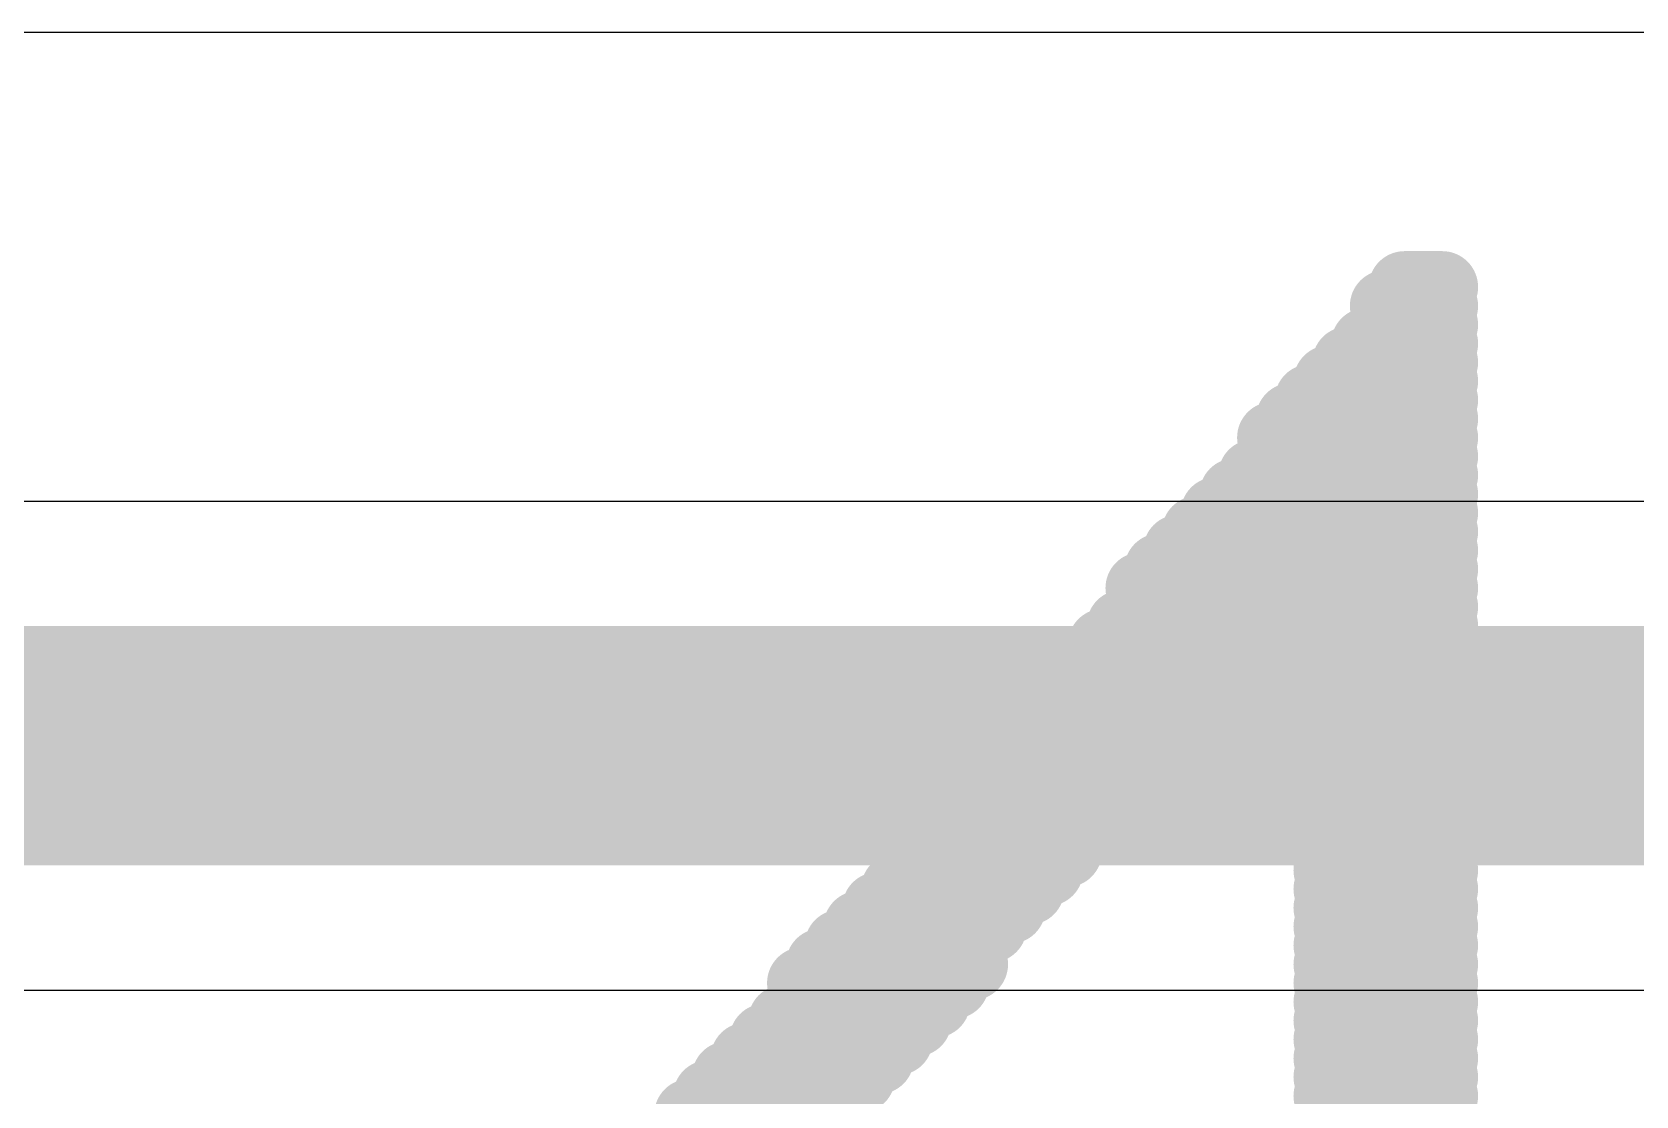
# Model space of a CAD drawing. Header units: inches. Extents: x -4.4 to 45.3, y -0.3 to 53.7.
# Drawn here: x 14.452 to 16.153, y 5.522 to 6.649 of the extents above; entities that cross this region are included whole.
import ezdxf

# ---------------------------------------------------------------- set-up
doc = ezdxf.new("R2010")
doc.units = ezdxf.units.IN
for name, color, linetype in [('Bottom Overlay', 54, 'Continuous'), ('Signal_2', 76, 'Continuous'), ('Top Layer', 1, 'Continuous')]:
    doc.layers.add(name, color=color, linetype=linetype)

msp = doc.modelspace()

# ---------------------------------------------------------------- linework, layer by layer
at = {"layer": 'Bottom Overlay'}
for points in [[(15.9073, 6.379, 0.0762, 0.0762, 0), (15.9472, 6.379, 0.0762, 0.0762, 0)], [(15.8874, 6.359, 0.0762, 0.0762, 0), (15.9472, 6.359, 0.0762, 0.0762, 0)], [(15.8874, 6.3391, 0.0762, 0.0762, 0), (15.9472, 6.3391, 0.0762, 0.0762, 0)], [(15.8674, 6.3191, 0.0762, 0.0762, 0), (15.9472, 6.3191, 0.0762, 0.0762, 0)], [(15.8475, 6.2992, 0.0762, 0.0762, 0), (15.9472, 6.2992, 0.0762, 0.0762, 0)], [(15.8275, 6.2793, 0.0762, 0.0762, 0), (15.9472, 6.2793, 0.0762, 0.0762, 0)], [(15.8076, 6.2593, 0.0762, 0.0762, 0), (15.9472, 6.2593, 0.0762, 0.0762, 0)], [(15.7877, 6.2394, 0.0762, 0.0762, 0), (15.9472, 6.2394, 0.0762, 0.0762, 0)], [(15.7677, 6.2194, 0.0762, 0.0762, 0), (15.9472, 6.2194, 0.0762, 0.0762, 0)], [(15.7677, 6.1995, 0.0762, 0.0762, 0), (15.9472, 6.1995, 0.0762, 0.0762, 0)], [(15.7478, 6.1796, 0.0762, 0.0762, 0), (15.9472, 6.1796, 0.0762, 0.0762, 0)], [(15.7278, 6.1596, 0.0762, 0.0762, 0), (15.9472, 6.1596, 0.0762, 0.0762, 0)], [(15.7079, 6.1397, 0.0762, 0.0762, 0), (15.9472, 6.1397, 0.0762, 0.0762, 0)], [(15.688, 6.1197, 0.0762, 0.0762, 0), (15.9472, 6.1197, 0.0762, 0.0762, 0)], [(15.668, 6.0998, 0.0762, 0.0762, 0), (15.9472, 6.0998, 0.0762, 0.0762, 0)], [(15.6481, 6.0799, 0.0762, 0.0762, 0), (15.8076, 6.0799, 0.0762, 0.0762, 0)], [(15.8275, 6.0799, 0.0762, 0.0762, 0), (15.9472, 6.0799, 0.0762, 0.0762, 0)], [(15.6281, 6.0599, 0.0762, 0.0762, 0), (15.7877, 6.0599, 0.0762, 0.0762, 0)], [(15.8275, 6.0599, 0.0762, 0.0762, 0), (15.9472, 6.0599, 0.0762, 0.0762, 0)], [(15.6281, 6.04, 0.0762, 0.0762, 0), (15.7677, 6.04, 0.0762, 0.0762, 0)], [(15.8275, 6.04, 0.0762, 0.0762, 0), (15.9472, 6.04, 0.0762, 0.0762, 0)], [(15.6082, 6.02, 0.0762, 0.0762, 0), (15.7478, 6.02, 0.0762, 0.0762, 0)], [(15.8275, 6.02, 0.0762, 0.0762, 0), (15.9472, 6.02, 0.0762, 0.0762, 0)], [(15.5883, 6.0001, 0.0762, 0.0762, 0), (15.7278, 6.0001, 0.0762, 0.0762, 0)], [(15.8275, 6.0001, 0.0762, 0.0762, 0), (15.9472, 6.0001, 0.0762, 0.0762, 0)], [(15.5683, 5.9802, 0.0762, 0.0762, 0), (15.7079, 5.9802, 0.0762, 0.0762, 0)], [(15.8275, 5.9802, 0.0762, 0.0762, 0), (15.9472, 5.9802, 0.0762, 0.0762, 0)], [(15.5484, 5.9602, 0.0762, 0.0762, 0), (15.688, 5.9602, 0.0762, 0.0762, 0)], [(15.8275, 5.9602, 0.0762, 0.0762, 0), (15.9472, 5.9602, 0.0762, 0.0762, 0)], [(15.5284, 5.9403, 0.0762, 0.0762, 0), (15.688, 5.9403, 0.0762, 0.0762, 0)], [(15.8275, 5.9403, 0.0762, 0.0762, 0), (15.9472, 5.9403, 0.0762, 0.0762, 0)], [(15.5085, 5.9203, 0.0762, 0.0762, 0), (15.668, 5.9203, 0.0762, 0.0762, 0)], [(15.8275, 5.9203, 0.0762, 0.0762, 0), (15.9472, 5.9203, 0.0762, 0.0762, 0)], [(15.5085, 5.9004, 0.0762, 0.0762, 0), (15.6481, 5.9004, 0.0762, 0.0762, 0)], [(15.8275, 5.9004, 0.0762, 0.0762, 0), (15.9472, 5.9004, 0.0762, 0.0762, 0)], [(15.4886, 5.8805, 0.0762, 0.0762, 0), (15.6281, 5.8805, 0.0762, 0.0762, 0)], [(15.8275, 5.8805, 0.0762, 0.0762, 0), (15.9472, 5.8805, 0.0762, 0.0762, 0)], [(15.4686, 5.8605, 0.0762, 0.0762, 0), (15.6082, 5.8605, 0.0762, 0.0762, 0)], [(15.8275, 5.8605, 0.0762, 0.0762, 0), (15.9472, 5.8605, 0.0762, 0.0762, 0)], [(15.4487, 5.8406, 0.0762, 0.0762, 0), (15.5883, 5.8406, 0.0762, 0.0762, 0)], [(15.8275, 5.8406, 0.0762, 0.0762, 0), (15.9472, 5.8406, 0.0762, 0.0762, 0)], [(15.4287, 5.8206, 0.0762, 0.0762, 0), (15.5683, 5.8206, 0.0762, 0.0762, 0)], [(15.8275, 5.8206, 0.0762, 0.0762, 0), (15.9472, 5.8206, 0.0762, 0.0762, 0)], [(15.4088, 5.8007, 0.0762, 0.0762, 0), (15.5683, 5.8007, 0.0762, 0.0762, 0)], [(15.8275, 5.8007, 0.0762, 0.0762, 0), (15.9472, 5.8007, 0.0762, 0.0762, 0)], [(15.4088, 5.7808, 0.0762, 0.0762, 0), (15.5484, 5.7808, 0.0762, 0.0762, 0)], [(15.8275, 5.7808, 0.0762, 0.0762, 0), (15.9472, 5.7808, 0.0762, 0.0762, 0)], [(15.3889, 5.7608, 0.0762, 0.0762, 0), (15.5284, 5.7608, 0.0762, 0.0762, 0)], [(15.8275, 5.7608, 0.0762, 0.0762, 0), (15.9472, 5.7608, 0.0762, 0.0762, 0)], [(15.3689, 5.7409, 0.0762, 0.0762, 0), (15.5085, 5.7409, 0.0762, 0.0762, 0)], [(15.8275, 5.7409, 0.0762, 0.0762, 0), (15.9472, 5.7409, 0.0762, 0.0762, 0)], [(15.349, 5.7209, 0.0762, 0.0762, 0), (15.4886, 5.7209, 0.0762, 0.0762, 0)], [(15.8275, 5.7209, 0.0762, 0.0762, 0), (15.9472, 5.7209, 0.0762, 0.0762, 0)], [(15.329, 5.701, 0.0762, 0.0762, 0), (15.4686, 5.701, 0.0762, 0.0762, 0)], [(15.8275, 5.701, 0.0762, 0.0762, 0), (15.9472, 5.701, 0.0762, 0.0762, 0)], [(15.3091, 5.6811, 0.0762, 0.0762, 0), (15.4487, 5.6811, 0.0762, 0.0762, 0)], [(15.8275, 5.6811, 0.0762, 0.0762, 0), (15.9472, 5.6811, 0.0762, 0.0762, 0)], [(15.2892, 5.6611, 0.0762, 0.0762, 0), (15.4487, 5.6611, 0.0762, 0.0762, 0)], [(15.8275, 5.6611, 0.0762, 0.0762, 0), (15.9472, 5.6611, 0.0762, 0.0762, 0)], [(15.2692, 5.6412, 0.0762, 0.0762, 0), (15.4287, 5.6412, 0.0762, 0.0762, 0)], [(15.8275, 5.6412, 0.0762, 0.0762, 0), (15.9472, 5.6412, 0.0762, 0.0762, 0)], [(15.2692, 5.6212, 0.0762, 0.0762, 0), (15.4088, 5.6212, 0.0762, 0.0762, 0)], [(15.8275, 5.6212, 0.0762, 0.0762, 0), (15.9472, 5.6212, 0.0762, 0.0762, 0)], [(15.2493, 5.6013, 0.0762, 0.0762, 0), (15.3889, 5.6013, 0.0762, 0.0762, 0)], [(15.8275, 5.6013, 0.0762, 0.0762, 0), (15.9472, 5.6013, 0.0762, 0.0762, 0)], [(15.2293, 5.5814, 0.0762, 0.0762, 0), (15.3689, 5.5814, 0.0762, 0.0762, 0)], [(15.8275, 5.5814, 0.0762, 0.0762, 0), (15.9472, 5.5814, 0.0762, 0.0762, 0)], [(15.2094, 5.5614, 0.0762, 0.0762, 0), (15.349, 5.5614, 0.0762, 0.0762, 0)], [(15.8275, 5.5614, 0.0762, 0.0762, 0), (15.9472, 5.5614, 0.0762, 0.0762, 0)], [(15.1895, 5.5415, 0.0762, 0.0762, 0), (15.329, 5.5415, 0.0762, 0.0762, 0)], [(15.8275, 5.5415, 0.0762, 0.0762, 0), (15.9472, 5.5415, 0.0762, 0.0762, 0)], [(15.1695, 5.5215, 0.0762, 0.0762, 0), (15.3091, 5.5215, 0.0762, 0.0762, 0)], [(15.8275, 5.5215, 0.0762, 0.0762, 0), (15.9472, 5.5215, 0.0762, 0.0762, 0)], [(15.1496, 5.5016, 0.0762, 0.0762, 0), (15.3091, 5.5016, 0.0762, 0.0762, 0)], [(15.8275, 5.5016, 0.0762, 0.0762, 0), (15.9472, 5.5016, 0.0762, 0.0762, 0)]]:
    msp.add_lwpolyline(points, format="xyseb", dxfattribs=at)
for points in [[(15.8882, 6.379, 0.0381, 0.0381, 1), (15.9263, 6.379, 0.0381, 0.0381, 1)], [(15.9281, 6.379, 0.0381, 0.0381, 1), (15.9662, 6.379, 0.0381, 0.0381, 1)], [(15.8683, 6.359, 0.0381, 0.0381, 1), (15.9064, 6.359, 0.0381, 0.0381, 1)], [(15.9281, 6.359, 0.0381, 0.0381, 1), (15.9662, 6.359, 0.0381, 0.0381, 1)], [(15.8683, 6.3391, 0.0381, 0.0381, 1), (15.9064, 6.3391, 0.0381, 0.0381, 1)], [(15.9281, 6.3391, 0.0381, 0.0381, 1), (15.9662, 6.3391, 0.0381, 0.0381, 1)], [(15.8484, 6.3191, 0.0381, 0.0381, 1), (15.8865, 6.3191, 0.0381, 0.0381, 1)], [(15.9281, 6.3191, 0.0381, 0.0381, 1), (15.9662, 6.3191, 0.0381, 0.0381, 1)], [(15.8284, 6.2992, 0.0381, 0.0381, 1), (15.8665, 6.2992, 0.0381, 0.0381, 1)], [(15.9281, 6.2992, 0.0381, 0.0381, 1), (15.9662, 6.2992, 0.0381, 0.0381, 1)], [(15.8085, 6.2793, 0.0381, 0.0381, 1), (15.8466, 6.2793, 0.0381, 0.0381, 1)], [(15.9281, 6.2793, 0.0381, 0.0381, 1), (15.9662, 6.2793, 0.0381, 0.0381, 1)], [(15.7885, 6.2593, 0.0381, 0.0381, 1), (15.8266, 6.2593, 0.0381, 0.0381, 1)], [(15.9281, 6.2593, 0.0381, 0.0381, 1), (15.9662, 6.2593, 0.0381, 0.0381, 1)], [(15.7686, 6.2394, 0.0381, 0.0381, 1), (15.8067, 6.2394, 0.0381, 0.0381, 1)], [(15.9281, 6.2394, 0.0381, 0.0381, 1), (15.9662, 6.2394, 0.0381, 0.0381, 1)], [(15.7487, 6.2194, 0.0381, 0.0381, 1), (15.7868, 6.2194, 0.0381, 0.0381, 1)], [(15.9281, 6.2194, 0.0381, 0.0381, 1), (15.9662, 6.2194, 0.0381, 0.0381, 1)], [(15.7487, 6.1995, 0.0381, 0.0381, 1), (15.7868, 6.1995, 0.0381, 0.0381, 1)], [(15.9281, 6.1995, 0.0381, 0.0381, 1), (15.9662, 6.1995, 0.0381, 0.0381, 1)], [(15.7287, 6.1796, 0.0381, 0.0381, 1), (15.7668, 6.1796, 0.0381, 0.0381, 1)], [(15.9281, 6.1796, 0.0381, 0.0381, 1), (15.9662, 6.1796, 0.0381, 0.0381, 1)], [(15.7088, 6.1596, 0.0381, 0.0381, 1), (15.7469, 6.1596, 0.0381, 0.0381, 1)], [(15.9281, 6.1596, 0.0381, 0.0381, 1), (15.9662, 6.1596, 0.0381, 0.0381, 1)], [(15.6888, 6.1397, 0.0381, 0.0381, 1), (15.7269, 6.1397, 0.0381, 0.0381, 1)], [(15.9281, 6.1397, 0.0381, 0.0381, 1), (15.9662, 6.1397, 0.0381, 0.0381, 1)], [(15.6689, 6.1197, 0.0381, 0.0381, 1), (15.707, 6.1197, 0.0381, 0.0381, 1)], [(15.9281, 6.1197, 0.0381, 0.0381, 1), (15.9662, 6.1197, 0.0381, 0.0381, 1)], [(15.649, 6.0998, 0.0381, 0.0381, 1), (15.6871, 6.0998, 0.0381, 0.0381, 1)], [(15.9281, 6.0998, 0.0381, 0.0381, 1), (15.9662, 6.0998, 0.0381, 0.0381, 1)], [(15.629, 6.0799, 0.0381, 0.0381, 1), (15.6671, 6.0799, 0.0381, 0.0381, 1)], [(15.7885, 6.0799, 0.0381, 0.0381, 1), (15.8266, 6.0799, 0.0381, 0.0381, 1)], [(15.8085, 6.0799, 0.0381, 0.0381, 1), (15.8466, 6.0799, 0.0381, 0.0381, 1)], [(15.9281, 6.0799, 0.0381, 0.0381, 1), (15.9662, 6.0799, 0.0381, 0.0381, 1)], [(15.6091, 6.0599, 0.0381, 0.0381, 1), (15.6472, 6.0599, 0.0381, 0.0381, 1)], [(15.7686, 6.0599, 0.0381, 0.0381, 1), (15.8067, 6.0599, 0.0381, 0.0381, 1)], [(15.8085, 6.0599, 0.0381, 0.0381, 1), (15.8466, 6.0599, 0.0381, 0.0381, 1)], [(15.9281, 6.0599, 0.0381, 0.0381, 1), (15.9662, 6.0599, 0.0381, 0.0381, 1)], [(15.6091, 6.04, 0.0381, 0.0381, 1), (15.6472, 6.04, 0.0381, 0.0381, 1)], [(15.7487, 6.04, 0.0381, 0.0381, 1), (15.7868, 6.04, 0.0381, 0.0381, 1)], [(15.8085, 6.04, 0.0381, 0.0381, 1), (15.8466, 6.04, 0.0381, 0.0381, 1)], [(15.9281, 6.04, 0.0381, 0.0381, 1), (15.9662, 6.04, 0.0381, 0.0381, 1)], [(15.5891, 6.02, 0.0381, 0.0381, 1), (15.6272, 6.02, 0.0381, 0.0381, 1)], [(15.7287, 6.02, 0.0381, 0.0381, 1), (15.7668, 6.02, 0.0381, 0.0381, 1)], [(15.8085, 6.02, 0.0381, 0.0381, 1), (15.8466, 6.02, 0.0381, 0.0381, 1)], [(15.9281, 6.02, 0.0381, 0.0381, 1), (15.9662, 6.02, 0.0381, 0.0381, 1)], [(15.5692, 6.0001, 0.0381, 0.0381, 1), (15.6073, 6.0001, 0.0381, 0.0381, 1)], [(15.7088, 6.0001, 0.0381, 0.0381, 1), (15.7469, 6.0001, 0.0381, 0.0381, 1)], [(15.8085, 6.0001, 0.0381, 0.0381, 1), (15.8466, 6.0001, 0.0381, 0.0381, 1)], [(15.9281, 6.0001, 0.0381, 0.0381, 1), (15.9662, 6.0001, 0.0381, 0.0381, 1)], [(15.5493, 5.9802, 0.0381, 0.0381, 1), (15.5874, 5.9802, 0.0381, 0.0381, 1)], [(15.6888, 5.9802, 0.0381, 0.0381, 1), (15.7269, 5.9802, 0.0381, 0.0381, 1)], [(15.8085, 5.9802, 0.0381, 0.0381, 1), (15.8466, 5.9802, 0.0381, 0.0381, 1)], [(15.9281, 5.9802, 0.0381, 0.0381, 1), (15.9662, 5.9802, 0.0381, 0.0381, 1)], [(15.5293, 5.9602, 0.0381, 0.0381, 1), (15.5674, 5.9602, 0.0381, 0.0381, 1)], [(15.6689, 5.9602, 0.0381, 0.0381, 1), (15.707, 5.9602, 0.0381, 0.0381, 1)], [(15.8085, 5.9602, 0.0381, 0.0381, 1), (15.8466, 5.9602, 0.0381, 0.0381, 1)], [(15.9281, 5.9602, 0.0381, 0.0381, 1), (15.9662, 5.9602, 0.0381, 0.0381, 1)], [(15.5094, 5.9403, 0.0381, 0.0381, 1), (15.5475, 5.9403, 0.0381, 0.0381, 1)], [(15.6689, 5.9403, 0.0381, 0.0381, 1), (15.707, 5.9403, 0.0381, 0.0381, 1)], [(15.8085, 5.9403, 0.0381, 0.0381, 1), (15.8466, 5.9403, 0.0381, 0.0381, 1)], [(15.9281, 5.9403, 0.0381, 0.0381, 1), (15.9662, 5.9403, 0.0381, 0.0381, 1)], [(15.4894, 5.9203, 0.0381, 0.0381, 1), (15.5275, 5.9203, 0.0381, 0.0381, 1)], [(15.649, 5.9203, 0.0381, 0.0381, 1), (15.6871, 5.9203, 0.0381, 0.0381, 1)], [(15.8085, 5.9203, 0.0381, 0.0381, 1), (15.8466, 5.9203, 0.0381, 0.0381, 1)], [(15.9281, 5.9203, 0.0381, 0.0381, 1), (15.9662, 5.9203, 0.0381, 0.0381, 1)], [(15.4894, 5.9004, 0.0381, 0.0381, 1), (15.5275, 5.9004, 0.0381, 0.0381, 1)], [(15.629, 5.9004, 0.0381, 0.0381, 1), (15.6671, 5.9004, 0.0381, 0.0381, 1)], [(15.8085, 5.9004, 0.0381, 0.0381, 1), (15.8466, 5.9004, 0.0381, 0.0381, 1)], [(15.9281, 5.9004, 0.0381, 0.0381, 1), (15.9662, 5.9004, 0.0381, 0.0381, 1)], [(15.4695, 5.8805, 0.0381, 0.0381, 1), (15.5076, 5.8805, 0.0381, 0.0381, 1)], [(15.6091, 5.8805, 0.0381, 0.0381, 1), (15.6472, 5.8805, 0.0381, 0.0381, 1)], [(15.8085, 5.8805, 0.0381, 0.0381, 1), (15.8466, 5.8805, 0.0381, 0.0381, 1)], [(15.9281, 5.8805, 0.0381, 0.0381, 1), (15.9662, 5.8805, 0.0381, 0.0381, 1)], [(15.4496, 5.8605, 0.0381, 0.0381, 1), (15.4877, 5.8605, 0.0381, 0.0381, 1)], [(15.5891, 5.8605, 0.0381, 0.0381, 1), (15.6272, 5.8605, 0.0381, 0.0381, 1)], [(15.8085, 5.8605, 0.0381, 0.0381, 1), (15.8466, 5.8605, 0.0381, 0.0381, 1)], [(15.9281, 5.8605, 0.0381, 0.0381, 1), (15.9662, 5.8605, 0.0381, 0.0381, 1)], [(15.4296, 5.8406, 0.0381, 0.0381, 1), (15.4677, 5.8406, 0.0381, 0.0381, 1)], [(15.5692, 5.8406, 0.0381, 0.0381, 1), (15.6073, 5.8406, 0.0381, 0.0381, 1)], [(15.8085, 5.8406, 0.0381, 0.0381, 1), (15.8466, 5.8406, 0.0381, 0.0381, 1)], [(15.9281, 5.8406, 0.0381, 0.0381, 1), (15.9662, 5.8406, 0.0381, 0.0381, 1)], [(15.4097, 5.8206, 0.0381, 0.0381, 1), (15.4478, 5.8206, 0.0381, 0.0381, 1)], [(15.5493, 5.8206, 0.0381, 0.0381, 1), (15.5874, 5.8206, 0.0381, 0.0381, 1)], [(15.8085, 5.8206, 0.0381, 0.0381, 1), (15.8466, 5.8206, 0.0381, 0.0381, 1)], [(15.9281, 5.8206, 0.0381, 0.0381, 1), (15.9662, 5.8206, 0.0381, 0.0381, 1)], [(15.3897, 5.8007, 0.0381, 0.0381, 1), (15.4278, 5.8007, 0.0381, 0.0381, 1)], [(15.5493, 5.8007, 0.0381, 0.0381, 1), (15.5874, 5.8007, 0.0381, 0.0381, 1)], [(15.8085, 5.8007, 0.0381, 0.0381, 1), (15.8466, 5.8007, 0.0381, 0.0381, 1)], [(15.9281, 5.8007, 0.0381, 0.0381, 1), (15.9662, 5.8007, 0.0381, 0.0381, 1)], [(15.3897, 5.7808, 0.0381, 0.0381, 1), (15.4278, 5.7808, 0.0381, 0.0381, 1)], [(15.5293, 5.7808, 0.0381, 0.0381, 1), (15.5674, 5.7808, 0.0381, 0.0381, 1)], [(15.8085, 5.7808, 0.0381, 0.0381, 1), (15.8466, 5.7808, 0.0381, 0.0381, 1)], [(15.9281, 5.7808, 0.0381, 0.0381, 1), (15.9662, 5.7808, 0.0381, 0.0381, 1)], [(15.3698, 5.7608, 0.0381, 0.0381, 1), (15.4079, 5.7608, 0.0381, 0.0381, 1)], [(15.5094, 5.7608, 0.0381, 0.0381, 1), (15.5475, 5.7608, 0.0381, 0.0381, 1)], [(15.8085, 5.7608, 0.0381, 0.0381, 1), (15.8466, 5.7608, 0.0381, 0.0381, 1)], [(15.9281, 5.7608, 0.0381, 0.0381, 1), (15.9662, 5.7608, 0.0381, 0.0381, 1)], [(15.3499, 5.7409, 0.0381, 0.0381, 1), (15.388, 5.7409, 0.0381, 0.0381, 1)], [(15.4894, 5.7409, 0.0381, 0.0381, 1), (15.5275, 5.7409, 0.0381, 0.0381, 1)], [(15.8085, 5.7409, 0.0381, 0.0381, 1), (15.8466, 5.7409, 0.0381, 0.0381, 1)], [(15.9281, 5.7409, 0.0381, 0.0381, 1), (15.9662, 5.7409, 0.0381, 0.0381, 1)], [(15.3299, 5.7209, 0.0381, 0.0381, 1), (15.368, 5.7209, 0.0381, 0.0381, 1)], [(15.4695, 5.7209, 0.0381, 0.0381, 1), (15.5076, 5.7209, 0.0381, 0.0381, 1)], [(15.8085, 5.7209, 0.0381, 0.0381, 1), (15.8466, 5.7209, 0.0381, 0.0381, 1)], [(15.9281, 5.7209, 0.0381, 0.0381, 1), (15.9662, 5.7209, 0.0381, 0.0381, 1)], [(15.31, 5.701, 0.0381, 0.0381, 1), (15.3481, 5.701, 0.0381, 0.0381, 1)], [(15.4496, 5.701, 0.0381, 0.0381, 1), (15.4877, 5.701, 0.0381, 0.0381, 1)], [(15.8085, 5.701, 0.0381, 0.0381, 1), (15.8466, 5.701, 0.0381, 0.0381, 1)], [(15.9281, 5.701, 0.0381, 0.0381, 1), (15.9662, 5.701, 0.0381, 0.0381, 1)], [(15.29, 5.6811, 0.0381, 0.0381, 1), (15.3281, 5.6811, 0.0381, 0.0381, 1)], [(15.4296, 5.6811, 0.0381, 0.0381, 1), (15.4677, 5.6811, 0.0381, 0.0381, 1)], [(15.8085, 5.6811, 0.0381, 0.0381, 1), (15.8466, 5.6811, 0.0381, 0.0381, 1)], [(15.9281, 5.6811, 0.0381, 0.0381, 1), (15.9662, 5.6811, 0.0381, 0.0381, 1)], [(15.2701, 5.6611, 0.0381, 0.0381, 1), (15.3082, 5.6611, 0.0381, 0.0381, 1)], [(15.4296, 5.6611, 0.0381, 0.0381, 1), (15.4677, 5.6611, 0.0381, 0.0381, 1)], [(15.8085, 5.6611, 0.0381, 0.0381, 1), (15.8466, 5.6611, 0.0381, 0.0381, 1)], [(15.9281, 5.6611, 0.0381, 0.0381, 1), (15.9662, 5.6611, 0.0381, 0.0381, 1)], [(15.2502, 5.6412, 0.0381, 0.0381, 1), (15.2883, 5.6412, 0.0381, 0.0381, 1)], [(15.4097, 5.6412, 0.0381, 0.0381, 1), (15.4478, 5.6412, 0.0381, 0.0381, 1)], [(15.8085, 5.6412, 0.0381, 0.0381, 1), (15.8466, 5.6412, 0.0381, 0.0381, 1)], [(15.9281, 5.6412, 0.0381, 0.0381, 1), (15.9662, 5.6412, 0.0381, 0.0381, 1)], [(15.2502, 5.6212, 0.0381, 0.0381, 1), (15.2883, 5.6212, 0.0381, 0.0381, 1)], [(15.3897, 5.6212, 0.0381, 0.0381, 1), (15.4278, 5.6212, 0.0381, 0.0381, 1)], [(15.8085, 5.6212, 0.0381, 0.0381, 1), (15.8466, 5.6212, 0.0381, 0.0381, 1)], [(15.9281, 5.6212, 0.0381, 0.0381, 1), (15.9662, 5.6212, 0.0381, 0.0381, 1)], [(15.2302, 5.6013, 0.0381, 0.0381, 1), (15.2683, 5.6013, 0.0381, 0.0381, 1)], [(15.3698, 5.6013, 0.0381, 0.0381, 1), (15.4079, 5.6013, 0.0381, 0.0381, 1)], [(15.8085, 5.6013, 0.0381, 0.0381, 1), (15.8466, 5.6013, 0.0381, 0.0381, 1)], [(15.9281, 5.6013, 0.0381, 0.0381, 1), (15.9662, 5.6013, 0.0381, 0.0381, 1)], [(15.2103, 5.5814, 0.0381, 0.0381, 1), (15.2484, 5.5814, 0.0381, 0.0381, 1)], [(15.3499, 5.5814, 0.0381, 0.0381, 1), (15.388, 5.5814, 0.0381, 0.0381, 1)], [(15.8085, 5.5814, 0.0381, 0.0381, 1), (15.8466, 5.5814, 0.0381, 0.0381, 1)], [(15.9281, 5.5814, 0.0381, 0.0381, 1), (15.9662, 5.5814, 0.0381, 0.0381, 1)], [(15.1903, 5.5614, 0.0381, 0.0381, 1), (15.2284, 5.5614, 0.0381, 0.0381, 1)], [(15.3299, 5.5614, 0.0381, 0.0381, 1), (15.368, 5.5614, 0.0381, 0.0381, 1)], [(15.8085, 5.5614, 0.0381, 0.0381, 1), (15.8466, 5.5614, 0.0381, 0.0381, 1)], [(15.9281, 5.5614, 0.0381, 0.0381, 1), (15.9662, 5.5614, 0.0381, 0.0381, 1)], [(15.1704, 5.5415, 0.0381, 0.0381, 1), (15.2085, 5.5415, 0.0381, 0.0381, 1)], [(15.31, 5.5415, 0.0381, 0.0381, 1), (15.3481, 5.5415, 0.0381, 0.0381, 1)], [(15.8085, 5.5415, 0.0381, 0.0381, 1), (15.8466, 5.5415, 0.0381, 0.0381, 1)], [(15.9281, 5.5415, 0.0381, 0.0381, 1), (15.9662, 5.5415, 0.0381, 0.0381, 1)], [(15.1505, 5.5215, 0.0381, 0.0381, 1), (15.1886, 5.5215, 0.0381, 0.0381, 1)], [(15.29, 5.5215, 0.0381, 0.0381, 1), (15.3281, 5.5215, 0.0381, 0.0381, 1)], [(15.8085, 5.5215, 0.0381, 0.0381, 1), (15.8466, 5.5215, 0.0381, 0.0381, 1)], [(15.9281, 5.5215, 0.0381, 0.0381, 1), (15.9662, 5.5215, 0.0381, 0.0381, 1)], [(15.1305, 5.5016, 0.0381, 0.0381, 1), (15.1686, 5.5016, 0.0381, 0.0381, 1)], [(15.29, 5.5016, 0.0381, 0.0381, 1), (15.3281, 5.5016, 0.0381, 0.0381, 1)], [(15.8085, 5.5016, 0.0381, 0.0381, 1), (15.8466, 5.5016, 0.0381, 0.0381, 1)], [(15.9281, 5.5016, 0.0381, 0.0381, 1), (15.9662, 5.5016, 0.0381, 0.0381, 1)]]:
    msp.add_lwpolyline(points, format="xyseb", close=True, dxfattribs=at)
at = {"layer": 'Signal_2'}
for p, q in [((21.3811, 6.1518), (8.636, 6.1518)), ((8.7433, 5.6338), (21.4884, 5.6338))]:
    msp.add_line(p, q, dxfattribs=at)
msp.add_lwpolyline([(8.636, 5.8928, 0.254, 0.254, 0), (21.4884, 5.8928, 0.254, 0.254, 0)], format="xyseb", dxfattribs=at)
at = {"layer": 'Top Layer'}
msp.add_line((6.9506, 6.6493), (44.0482, 6.6493), dxfattribs=at)

doc.saveas('drawing.dxf')
